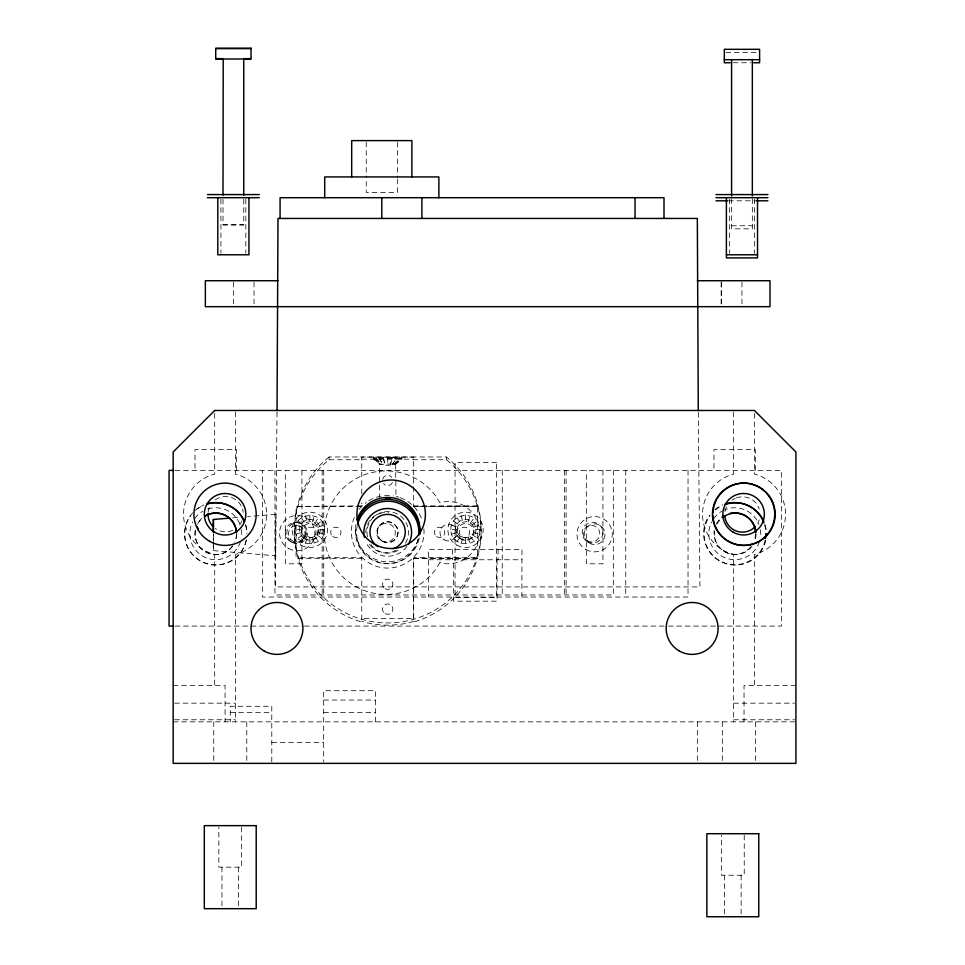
<?xml version="1.0" encoding="UTF-8"?>
<svg xmlns="http://www.w3.org/2000/svg" width="965" height="965" viewBox="0 0 965 965"><rect width="100%" height="100%" fill="white"/><g stroke="black" fill="none" stroke-linecap="round" stroke-linejoin="round"><path stroke-width="0.72" stroke-dasharray="4.83 3.62" d="M213.362 544.658L213.362 550.593L213.277 544.658M413.659 505.865L477.373 505.865L478.544 510.003A93.412 93.352 0 0 1 478.544 553.584L477.373 557.722L413.659 557.722L413.659 621.955L416.578 621.134A93.412 93.352 0 0 0 476.553 561.196L477.373 558.18L413.659 558.313L413.659 618.529L361.766 618.493M361.766 493.815L361.766 457.096L413.659 457.096L413.659 506.408L477.373 506.48L476.553 503.489A93.412 93.352 0 0 0 448.375 461.354L446.325 459.738L413.659 459.738M276.038 555.78L275.411 555.78L275.797 514.261L247.571 516.613M277.027 412.139L275.411 586.913L699.927 586.913L698.31 412.139M295.338 529.604C294.723 510.98 325.012 510.98 324.397 529.604C325.012 548.216 294.723 548.216 295.338 529.604L301.562 529.821C301.37 542.221 321.779 538.989 317.762 527.252C314.795 517.397 299.319 521.908 301.562 531.799M450.908 529.604C450.293 510.835 480.823 510.835 480.208 529.604C480.823 548.373 450.293 548.373 450.908 529.604L457.253 529.821C457.06 542.221 477.47 538.989 473.453 527.252C470.486 517.397 455.01 521.908 457.253 531.799M379.402 498.543L379.402 464.31L390.282 464.032L392.2 457.603L402.236 458.086C396.543 467.723 378.883 467.723 373.178 458.086L392.2 457.603M312.431 521.932L314.361 515.793M468.122 521.932L470.076 515.672M390.282 464.587L392.2 458.58L402.236 458.086M305.374 543.416L307.304 537.71M461.029 543.524L462.995 537.71M390.282 464.032L392.586 464.069L396.253 457.675M392.586 464.551L396.253 458.496M314.747 523.102L318.402 517.855M470.438 523.102L474.165 517.759M456.952 541.437L460.679 536.528M301.321 541.353L304.988 536.528M392.586 464.069L394.432 464.141L399.462 457.784M394.432 464.479L399.462 458.387M394.432 464.141L395.602 464.225L401.524 457.929M395.602 464.406L401.524 458.242M329.101 456.988L327.038 458.616A93.412 93.352 0 0 0 298.873 500.751L296.882 507.807A93.412 93.352 0 0 0 296.882 551.389L298.873 558.446A93.412 93.352 0 0 0 476.553 558.446L478.544 551.389A93.412 93.352 0 0 0 478.544 507.807L476.553 500.751A93.412 93.352 0 0 0 448.375 458.616L446.325 456.988L329.101 456.988L329.101 459.738L327.038 461.354A93.412 93.352 0 0 0 298.873 503.489L296.882 510.003A93.412 93.352 0 0 0 296.882 553.584L298.873 561.196A93.412 93.352 0 0 0 358.847 621.134L361.766 621.955L361.766 557.722L298.04 557.722M316.58 524.936L321.622 521.064M472.271 524.936L477.41 520.991M453.707 538.205L458.833 534.694M298.113 538.132L303.143 534.694M317.762 527.252L323.685 525.117M473.453 527.252L479.484 525.081M296.05 534.091L301.973 532.378M451.62 534.128L457.663 532.378M413.659 621.4L409.522 622.57A93.412 93.352 0 0 1 365.904 622.57L361.766 621.4M232.71 517.843L238.657 517.349M324.397 529.604L318.173 529.821L318.173 531.799M480.208 529.604L473.863 529.821L473.863 531.799M392.2 458.58L373.178 458.086M725.837 52.387L758.08 52.387M733.135 62.761L750.782 62.761M728.478 200.804L755.438 200.804M222.999 224.7L243.747 224.7M731.579 225.762L752.338 225.762M361.766 459.183L413.659 459.183M329.101 459.738L361.766 459.738M175.099 470.401L781.445 470.401L781.445 626.092L668.6 626.092M361.766 505.865L298.04 506.408M413.659 506.408L477.373 506.408M361.766 558.277L296.074 558.313L296.074 506.408L361.766 506.408L361.766 502.849M413.659 558.277L477.373 558.337L477.373 505.865M428.556 559.76L521.969 559.76M175.087 626.092L302.974 626.092M304.482 626.092L667.092 626.092M173.169 685.524L225.074 685.524L225.074 721.844M795.932 685.524L744.039 685.524L744.039 721.844M323.673 700.047L375.566 700.047M174.653 703.171L235.448 703.171M733.653 703.171L794.448 703.171M230.261 712.496L271.78 712.496M323.673 712.508L375.566 712.508M174.653 719.769L235.448 719.769M733.653 719.769L794.448 719.769M173.169 721.844L795.932 721.844M271.78 742.604L323.673 742.604M213.253 550.593L275.411 555.78M395.602 464.225L396.012 498.543M317.762 532.378L323.685 534.091M473.453 532.378L479.484 534.128M451.62 525.081L457.663 527.252M296.05 525.117L301.973 527.252M316.58 534.694L321.622 538.132M472.271 534.694L477.41 538.205M453.707 520.991L458.833 524.936M298.113 521.064L303.143 524.936M373.889 458.242L379.812 464.406M373.889 457.929L379.812 464.225M375.952 458.387L380.994 464.479M375.952 457.784L380.994 464.141M470.438 536.528L474.165 541.437M314.747 536.528L318.402 541.353M456.952 517.759L460.679 523.102M301.321 517.855L304.988 523.102M379.173 458.496L382.828 464.551M379.173 457.675L382.828 464.069M468.122 537.71L470.076 543.524M312.431 537.71L314.361 543.416M383.226 458.58L385.144 464.587M461.029 515.672L462.995 521.932M305.374 515.793L307.304 521.932M383.226 457.603L385.144 464.032M755.499 470.401L755.499 449.642L713.979 449.642L713.979 470.401M755.366 721.844L755.366 763.363M754.413 199.092L754.413 253.385M754.413 413.43L754.413 474.153L756.862 474.78A41.519 41.519 0 0 1 756.862 553.753L754.413 554.38L754.413 685.524M752.338 198.826L752.338 228.838L731.579 228.838L731.579 198.826M744.232 835.195L744.232 875.231L721.398 875.231L721.398 835.195M741.964 282.166L741.964 305.242M741.12 875.231L741.12 916.75M733.653 411.946L733.653 474.153L731.205 474.78A41.519 41.519 0 0 0 731.205 553.753L733.653 554.38L733.653 721.844M729.504 199.092L729.504 253.385M724.51 875.231L724.51 916.75M722.327 721.844L722.327 763.363M721.313 282.166L721.313 306.677M721.205 282.166L721.205 306.677M697.333 721.844L697.333 763.363M688.033 470.401L688.033 597.033L262.48 597.033L262.48 470.401M625.754 470.401L625.754 597.033M613.318 470.401L613.318 594.959L274.953 594.959L274.953 470.401M602.92 470.401L602.92 563.813L586.322 563.813L586.322 470.401M566.081 470.401L566.081 597.033M564.537 470.401L564.537 594.959M521.872 597.033L521.969 549.375L428.556 549.375L428.641 597.033M502.258 470.401L502.258 594.959M498.097 549.375L498.097 559.76M497.059 559.664L497.059 601.183L453.466 601.183L453.466 559.664M480.835 522.27L480.835 524.465M480.835 536.926L480.835 539.121M465.552 514.96L465.552 521.522M465.552 538.12L465.552 544.236M452.428 549.375L452.428 559.76M446.325 456.988L446.325 459.738M397.363 142.096L397.363 177.681M397.363 179.164L397.363 192.505L366.23 192.505L366.23 179.164M387.713 457.579L387.713 464.599M375.566 721.844L375.566 690.711L323.673 690.711L323.673 761.88M366.23 142.096L366.23 177.681M355.482 529.604L355.482 531.606M323.733 470.401L323.733 594.959M322.165 470.401L322.165 597.033M309.861 515.081L309.861 521.522M309.861 538.12L309.861 544.115M301.924 470.401L301.924 563.813L285.314 563.813L285.314 470.401M294.59 522.27L294.59 524.465M294.59 536.926L294.59 539.121M271.78 761.88L271.78 706.284L230.261 706.284L230.261 721.844M254.024 282.166L254.024 306.677M246.775 721.844L246.775 763.363M245.834 199.092L245.834 253.276M243.747 199.26L243.747 225.062L222.999 225.062L222.999 199.26M241.672 827.126L241.672 867.161L218.838 867.161L218.838 827.126M238.56 867.161L238.56 908.68M236.534 470.401L236.534 449.642L195.014 449.642L195.014 470.401M235.448 411.946L235.448 474.153L237.897 474.78A41.519 41.519 0 0 1 237.897 553.753L235.448 554.38L235.448 721.844M233.373 282.166L233.373 305.242M221.962 867.161L221.962 908.68M220.913 199.092L220.913 253.276M214.688 413.43L214.688 474.153L212.24 474.78A41.519 41.519 0 0 0 212.24 553.753L214.688 554.38L214.688 685.524M213.748 721.844L213.748 763.363M392.453 482.572A5.187 5.187 0 0 1 383.515 483.513M382.635 479.388A5.187 5.187 0 0 1 391.911 477.41M367.4 536.673A20.76 20.76 0 0 1 391.32 511.92A20.76 20.76 0 0 1 405.312 543.367M398.087 550.34A20.76 20.76 0 0 1 370.922 544.562M418.171 538.832A31.133 31.133 0 0 1 381.235 562.812A31.133 31.133 0 0 1 357.255 525.889M407.025 546.395A23.872 23.872 0 0 1 365.904 542.065M419.22 537.879A32.171 32.159 0 0 1 382.007 563.27A32.171 32.159 0 0 1 355.88 526.576M418.267 539.531A32.171 32.159 0 0 1 380.15 560.87A32.171 32.159 0 0 1 355.88 524.574M423.925 528.941A36.332 36.308 0 0 1 381.32 567.529A36.332 36.308 0 0 1 354.722 516.589M359.185 509.315A36.332 36.308 0 0 1 366.362 502.427M368.727 500.835A36.332 36.308 0 0 1 393.394 495.938M396.193 496.493A36.332 36.308 0 0 1 398.931 497.265M400.282 497.735A36.332 36.308 0 0 1 422.26 520.581M396.132 550.207A20.241 20.241 0 0 1 368.485 542.8M365.771 532.68A20.241 20.241 0 0 1 388.654 512.608M765.197 540.014A31.133 31.133 0 0 1 722.073 561.992A31.133 31.133 0 0 1 709.552 515.238M714.884 509.556A31.133 31.133 0 0 1 722.821 504.779M764.545 524.55A31.133 31.133 0 0 1 765.86 532.33M246.316 539.785A31.133 31.133 0 0 1 200.949 561.099A31.133 31.133 0 0 1 193.989 511.462M194.942 510.582A31.133 31.133 0 0 1 203.856 504.948M245.58 524.719A31.133 31.133 0 0 1 246.907 533.717M240.454 541.739A25.946 25.946 0 0 1 205.847 557.686A25.946 25.946 0 0 1 192.65 521.932M194.785 518.47A25.946 25.946 0 0 1 202.807 511.245M207.752 509.038A25.946 25.946 0 0 1 239.996 524.417M241.407 529.652A25.946 25.946 0 0 1 241.407 537.77M760.372 529.652A25.946 25.946 0 0 1 760.372 537.77M759.419 541.739A25.946 25.946 0 0 1 724.812 557.686A25.946 25.946 0 0 1 711.615 521.932M713.75 518.47A25.946 25.946 0 0 1 721.772 511.245M722.966 510.594A25.946 25.946 0 0 1 758.96 524.417M236.534 533.717A20.76 20.76 0 0 1 234.736 542.161M232.565 545.913A20.76 20.76 0 0 1 195.473 529.399M198.983 521.51A20.76 20.76 0 0 1 201.89 518.289M755.499 533.548A20.76 20.76 0 0 1 754.244 540.653M750.649 546.89A20.76 20.76 0 0 1 714.184 530.654M716.416 523.802A20.76 20.76 0 0 1 719.806 519.122M765.74 540.4A31.133 31.133 0 0 1 722.616 562.378A31.133 31.133 0 0 1 710.095 515.624M715.427 509.942A31.133 31.133 0 0 1 722.025 505.756M765.088 524.936A31.133 31.133 0 0 1 766.307 531.329M756.041 533.934A20.76 20.76 0 0 1 754.787 541.027M752.073 546.13A20.76 20.76 0 0 1 714.727 531.039M716.947 524.188A20.76 20.76 0 0 1 721.386 518.507M246.268 540.4A31.133 31.133 0 0 1 203.145 562.378A31.133 31.133 0 0 1 190.624 515.624M196.993 509.134A31.133 31.133 0 0 1 203.748 505.226M245.629 524.936A31.133 31.133 0 0 1 246.931 532.632M236.57 533.934A20.76 20.76 0 0 1 235.315 541.027M232.613 546.13A20.76 20.76 0 0 1 195.509 529.616M197.487 524.188A20.76 20.76 0 0 1 201.926 518.507M241.986 520.798A17.647 17.647 0 0 1 238.741 525.997M232.806 530.316A17.647 17.647 0 0 1 215.255 528.47M208.078 512.343A17.647 17.647 0 0 1 210.346 505.37M215.255 499.918A17.647 17.647 0 0 1 243.18 512.343M759.202 519.93A17.647 17.647 0 0 1 757.694 523.295M725.041 511.414A17.647 17.647 0 0 1 727.14 505.648M732.049 500.196A17.647 17.647 0 0 1 735.246 498.362M736.379 497.892A17.647 17.647 0 0 1 759.202 509.025M213.374 534.284L213.374 543.174L213.325 534.284M439.907 562.559L435.975 568.976A61.76 61.76 0 0 1 344.686 578.578A61.76 61.76 0 0 1 344.686 486.782A61.76 61.76 0 0 1 435.975 496.384L439.907 502.801L445.034 501.716A31.133 31.133 0 0 1 479.424 532.68A31.133 31.133 0 0 1 445.034 563.644L439.907 562.559M496.577 462.524L455.058 462.524L455.058 597.456L496.577 597.456L496.577 462.524M385.119 613.656A5.187 5.187 0 0 0 392.9 609.168A5.187 5.187 0 0 0 385.119 604.669A5.187 5.187 0 0 0 385.119 613.656M461.463 536.552A5.187 5.187 0 0 0 469.678 532.897A5.187 5.187 0 0 0 462.404 527.614A5.187 5.187 0 0 0 461.463 536.552M385.119 588.746A5.187 5.187 0 0 0 392.9 584.259A5.187 5.187 0 0 0 385.119 579.76A5.187 5.187 0 0 0 385.119 588.746M436.554 536.552A5.187 5.187 0 0 0 444.769 532.897A5.187 5.187 0 0 0 437.495 527.614A5.187 5.187 0 0 0 436.554 536.552M332.768 536.552A5.187 5.187 0 0 0 340.971 532.897A5.187 5.187 0 0 0 333.709 527.614A5.187 5.187 0 0 0 332.768 536.552M382.526 541.353A10.374 10.374 0 0 0 398.087 532.354A10.374 10.374 0 0 0 382.526 523.368A10.374 10.374 0 0 0 382.526 541.353M307.859 536.552A5.187 5.187 0 0 0 316.062 532.897A5.187 5.187 0 0 0 308.788 527.614A5.187 5.187 0 0 0 307.859 536.552M456.735 545.104A17.647 17.647 0 0 0 483.2 529.821A17.647 17.647 0 0 0 456.735 514.538A17.647 17.647 0 0 0 456.735 545.104M460.365 538.808A10.374 10.374 0 0 0 475.938 529.821A10.374 10.374 0 0 0 460.365 520.835A10.374 10.374 0 0 0 460.365 538.808M585.827 549.495A17.647 17.647 0 0 0 612.293 534.212A17.647 17.647 0 0 0 585.827 518.929A17.647 17.647 0 0 0 585.827 549.495M589.458 543.198A10.374 10.374 0 0 0 605.019 534.212A10.374 10.374 0 0 0 589.458 525.225A10.374 10.374 0 0 0 589.458 543.198M303.698 537.348A8.299 8.299 0 0 0 317.762 534.357A8.299 8.299 0 0 0 308.137 523.681A8.299 8.299 0 0 0 303.698 537.348M459.388 537.348A8.299 8.299 0 0 0 473.453 534.357A8.299 8.299 0 0 0 463.827 523.681A8.299 8.299 0 0 0 459.388 537.348M301.044 545.104A17.647 17.647 0 0 0 327.509 529.821A17.647 17.647 0 0 0 301.044 514.538A17.647 17.647 0 0 0 301.044 545.104M304.675 538.808A10.374 10.374 0 0 0 320.247 529.821A10.374 10.374 0 0 0 304.675 520.835A10.374 10.374 0 0 0 304.675 538.808M288.378 548.397A17.647 17.647 0 0 0 314.843 533.126A17.647 17.647 0 0 0 288.378 517.843A17.647 17.647 0 0 0 288.378 548.397M292.009 542.113A10.374 10.374 0 0 0 307.582 533.126A10.374 10.374 0 0 0 292.009 524.128A10.374 10.374 0 0 0 292.009 542.113M290.525 541.667A10.374 10.374 0 0 0 306.086 532.68A10.374 10.374 0 0 0 290.525 523.693A10.374 10.374 0 0 0 290.525 541.667M587.371 541.667A10.374 10.374 0 0 0 602.932 532.68A10.374 10.374 0 0 0 587.371 523.693A10.374 10.374 0 0 0 587.371 541.667M444.129 539.869A8.299 8.299 0 0 0 456.59 532.68A8.299 8.299 0 0 0 444.129 525.491A8.299 8.299 0 0 0 444.129 539.869M381.344 540.774A9.336 9.336 0 0 0 395.348 532.68A9.336 9.336 0 0 0 381.344 524.586A9.336 9.336 0 0 0 381.344 540.774M382.405 540.991A10.374 10.374 0 0 0 397.978 532.005A10.374 10.374 0 0 0 382.405 523.018A10.374 10.374 0 0 0 382.405 540.991M290.863 539.592A8.299 8.299 0 0 0 304.759 535.865A8.299 8.299 0 0 0 294.59 525.696A8.299 8.299 0 0 0 290.863 539.592M587.359 540.907A8.299 8.299 0 0 0 599.808 533.717A8.299 8.299 0 0 0 587.359 526.528A8.299 8.299 0 0 0 587.359 540.907"/><path stroke-width="1.45" d="M213.386 532.801L213.398 519.46L229.742 518.096M213.337 531.317L213.398 519.46M277.039 410.644L278.004 218.452L697.333 218.452L698.286 410.644M385.566 498.254L389.86 498.254M385.566 498.821L389.86 498.821M215.726 48.624L251.021 48.624M215.726 58.624L221.564 58.624M223.217 58.624L222.999 195.147M245.182 58.624L251.021 58.624M724.317 59.685L759.6 59.685M730.155 62.761L724.317 62.761L724.317 49.312L759.6 49.312L759.6 62.761L753.762 62.761M207.427 194.58L259.32 194.58M716.006 194.58L767.911 194.58M207.427 197.692L259.32 197.692M716.006 197.692L767.911 197.692M716.006 200.804L727.526 200.804M756.391 200.804L767.911 200.804M726.392 254.784L757.525 254.784M278.004 280.731L205.352 280.731L205.352 306.677L769.986 306.677L769.986 280.731L697.333 280.731M173.591 470.401L169.068 470.401L169.068 626.092L173.579 626.092M757.525 197.692L757.525 257.896L726.392 257.896L726.392 197.692M752.338 59.685L752.338 195.919M731.579 59.685L731.579 195.919M664.004 218.452L664.004 197.692L280.079 197.692L280.079 218.452M635.054 197.692L635.054 218.452M438.882 197.692L438.882 176.933L324.71 176.933L324.71 197.692M421.886 197.692L421.886 218.452M411.898 176.933L411.898 140.613L351.694 140.613L351.694 176.933M381.802 197.692L381.802 218.452M248.946 197.692L248.946 254.784L217.8 254.784L217.8 197.692M243.747 58.624L243.747 195.147M357.545 524.622A31.133 31.133 0 0 1 392.9 501.655A31.133 31.133 0 0 1 418.738 534.96M364.36 537.324A23.872 23.872 0 0 1 391.44 508.784A23.872 23.872 0 0 1 408.388 544.296M357.472 520.485A32.171 32.159 0 0 1 419.739 534.14M357.062 519.665A32.171 32.159 0 0 1 395.18 498.326A32.171 32.159 0 0 1 419.437 534.634M377.737 546.636A17.647 17.647 0 0 1 375.494 519.17A17.647 17.647 0 0 1 402.779 523.006A17.647 17.647 0 0 1 393.044 548.783M207.318 503.754A31.133 31.133 0 0 1 244.543 521.8M765.884 533.717A31.133 31.133 0 0 1 765.498 538.591M725.113 504.104A31.133 31.133 0 0 1 763.954 522.946M205.4 515.744A20.76 20.76 0 0 1 209.357 513.971M210.756 513.573A20.76 20.76 0 0 1 220.804 513.573M222.191 513.971A20.76 20.76 0 0 1 236.485 532.27M721.953 517.192A20.76 20.76 0 0 1 724.365 515.563M729.721 513.404A20.76 20.76 0 0 1 755.45 532.101M766.415 533.934A31.133 31.133 0 0 1 766.307 536.528M725.656 504.321A31.133 31.133 0 0 1 763.725 521.269M722.496 517.578A20.76 20.76 0 0 1 755.993 532.487M207.439 503.935A31.133 31.133 0 0 1 244.266 521.269M205.436 515.949A20.76 20.76 0 0 1 236.522 532.487M198.344 529.194A31.133 31.133 0 0 1 197.186 526.854M212.517 525.997A17.647 17.647 0 0 1 207.994 513.573M750.794 544.465A31.133 31.133 0 0 1 748.249 545.068M755.535 526.287A17.647 17.647 0 0 1 724.872 516.323M722.894 491.402A31.133 31.133 0 0 1 767.706 494.044A31.133 31.133 0 0 1 763.315 538.711A31.133 31.133 0 0 1 718.841 532.571M718.141 531.57A31.133 31.133 0 0 1 714.824 525.044M714.426 523.886A31.133 31.133 0 0 1 712.918 515.479M712.918 513.042A31.133 31.133 0 0 1 716.295 500.123M716.862 499.05A31.133 31.133 0 0 1 722.013 492.247M214.688 410.475L173.169 451.982L173.169 763.363L795.932 763.363L795.932 451.982L754.413 410.475L214.688 410.475M251.021 48.25L215.726 48.25L215.726 58.998L251.021 58.998L251.021 48.25M256.208 825.642L204.315 825.642L204.315 908.68L256.208 908.68L256.208 825.642M758.767 833.712L706.863 833.712L706.863 916.75L758.767 916.75L758.767 833.712M728.02 541.208A31.133 31.133 0 0 0 774.726 514.236A31.133 31.133 0 0 0 728.02 487.277A31.133 31.133 0 0 0 728.02 541.208M733.219 532.21A20.76 20.76 0 0 0 764.352 514.236A20.76 20.76 0 0 0 733.219 496.263A20.76 20.76 0 0 0 733.219 532.21M209.502 541.232A31.133 31.133 0 0 0 256.208 514.261A31.133 31.133 0 0 0 209.502 487.301A31.133 31.133 0 0 0 209.502 541.232M214.688 532.246A20.76 20.76 0 0 0 245.834 514.261A20.76 20.76 0 0 0 214.688 496.287A20.76 20.76 0 0 0 214.688 532.246M374.01 543.922A34.258 34.258 0 0 0 425.396 514.261A34.258 34.258 0 0 0 374.01 484.599A34.258 34.258 0 0 0 374.01 543.922M263.988 650.905A25.946 25.946 0 0 0 302.913 628.432A25.946 25.946 0 0 0 263.988 605.96A25.946 25.946 0 0 0 263.988 650.905M679.167 650.905A25.946 25.946 0 0 0 718.093 628.432A25.946 25.946 0 0 0 679.167 605.96A25.946 25.946 0 0 0 679.167 650.905"/></g></svg>
